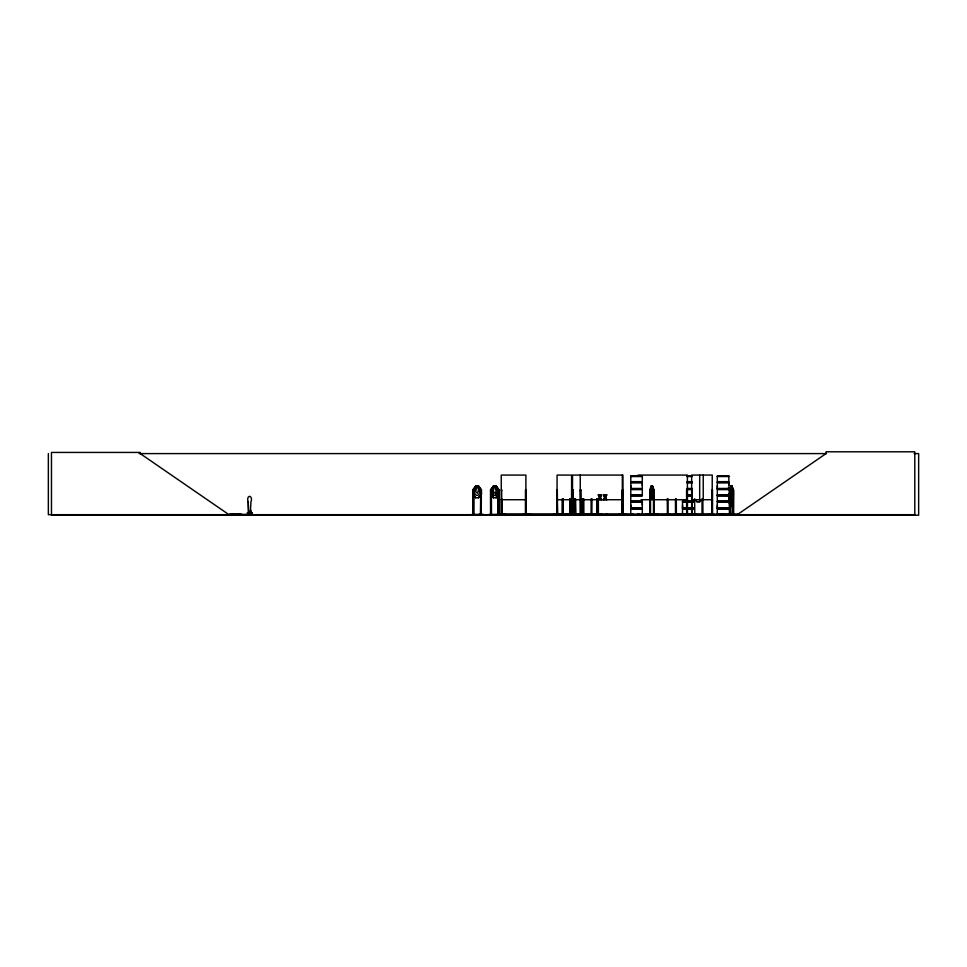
<?xml version="1.0" encoding="UTF-8"?>
<svg xmlns="http://www.w3.org/2000/svg" width="967" height="967" viewBox="0 0 967 967"><rect width="100%" height="100%" fill="white"/><g stroke="black" fill="none" stroke-linecap="round" stroke-linejoin="round"><path stroke-width="1.45" d="M630.786 507.844L630.786 502.175L642.306 502.175L642.293 507.844L630.786 507.844L630.798 505.016M630.786 488.456L630.786 482.799L642.306 482.799L642.293 488.456L630.786 488.456L630.798 485.627M642.293 505.016L642.293 502.175M642.293 485.627L642.293 482.799M694.052 507.844L682.521 507.844L682.533 505.016M728.634 507.844L717.309 507.844L717.321 505.016M728.84 488.456L717.309 488.456L717.321 485.627M728.828 482.799L728.828 485.627L728.84 482.799L717.309 482.799L717.309 488.456M650.175 489.846L650.187 514.674M653.523 489.846L653.487 514.686M731.282 501.897L731.088 496.144L730.037 498.356M731.282 495.322L731.983 498.368M730.133 498.38L730.859 495.6L730.145 492.638L731.112 494.995L731.874 492.59L731.983 498.392M250.38 513.501L250.924 501.631A3.082 1.898 -90 0 0 250.924 497.268A3.082 1.898 -90 0 0 248.241 497.268A3.082 1.898 -90 0 0 248.241 501.631L248.64 513.501L250.526 513.501M473.733 489.906L473.552 514.686M480.72 489.846L480.442 514.686M498.368 489.906L498.307 514.686M250.949 511.676L249.643 511.47L249.849 512.159M249.824 512.159C249.97 510.564 250.187 512.848 250.816 511.434M249.667 511.942L250.731 511.47M553.438 514.214L591.067 514.045M731.487 486.715C733.433 494.814 729.13 494.838 731.04 486.715L731.584 486.715M732.031 486.208L730.605 486.208L729.94 490.051L730.834 501.897M682.497 514.674L695.757 514.178M717.188 495.189L728.647 495.358M250.538 511.519L249.873 511.797M730.387 494.826L729.722 501.595L730.617 503.916L731.511 503.916L732.394 501.595L731.729 494.826M652.471 486.208L653.148 492.977L652.254 495.297L651.347 495.297L650.44 490.051L651.117 486.208L652.568 486.208M658.261 514.613L645.763 514.625L658.225 514.686M653.849 514.674L653.813 495.841M654.043 514.613L654.188 490.051L653.426 490.051M497.34 514.178L505.294 514.19L488.625 514.565M593.508 514.674L601.74 514.686M601.692 514.613L593.412 514.613M601.704 514.214L593.412 514.226M493.436 490.051L494.342 486.715L495.273 486.715L496.228 490.051M728.453 487.513L729.227 490.051L730.677 486.099M730.496 490.015L731.971 490.015L733.276 493.956L731.971 501.74L730.496 501.74L729.178 497.8L729.13 493.919L730.581 490.015L728.695 487.078M733.155 502.502L731.838 506.442L730.375 506.442L729.058 502.502L729.106 498.621L730.46 494.717L731.838 494.717L733.204 498.621L733.107 502.538L731.753 506.442M731.971 497.824L733.373 493.883L731.85 490.112L730.52 490.112L729.94 496.893L730.834 499.214L731.729 499.214L732.611 496.893L731.946 490.112M733.421 493.919L732.055 497.824L730.581 497.824M731.874 501.74L733.324 497.836M651.19 486.099C649.292 489.846 649.111 494.161 651.093 497.824L652.592 497.824M652.483 497.703L653.837 493.883L653.837 490.051L652.495 486.099M577.831 514.226L585.035 514.625L577.831 514.565M582.497 514.565L582.448 498.742M571.896 514.625L571.884 513.791M576.864 514.226L568.052 514.565L577.891 514.686M475.691 486.208L474.265 492.977L476.175 495.297L478.073 495.297L479.934 492.977L478.532 486.208L475.655 486.208L472.815 490.051L472.73 514.686M491.49 489.955L490.499 490.051L490.547 514.686M471.002 514.613L483.029 514.226M582.086 514.625L581.989 513.791M583.089 514.613L582.968 498.742L582.944 514.686M666.855 514.178L667.411 514.19M601.099 494.838L599.818 496.748L600.833 494.838L601.704 494.838L600.386 497.243L601.704 499.721M606.285 494.838L605.004 496.748L606.031 494.838L606.901 494.838L605.572 497.243L606.901 499.721M598.73 499.721L599.77 497.763L601.063 499.721M598.984 499.721L600.036 497.763M603.916 499.721L604.967 497.763L606.261 499.721M604.182 499.721L605.221 497.763M598.126 499.721L599.467 497.268L598.162 494.838L599.057 494.838L600.072 496.748M598.38 499.721L599.721 497.268L598.416 494.838M601.45 499.721L600.12 497.243L601.45 494.838M603.311 499.721L604.653 497.268L603.348 494.838L604.254 494.838L605.257 496.748M603.565 499.721L604.919 497.268L603.613 494.838M606.647 499.721L605.318 497.243L606.635 494.838M229.578 514.674L229.723 513.961L241.69 514.287M252.242 514.468L229.699 514.468L230.497 514.662M232.394 514.674L232.576 513.961M249.438 512.679L249.474 514.468M251.746 514.468L252.278 512.679L250.054 512.679L250.054 513.961M252.484 514.662L230.098 514.686M496.228 491.768L495.273 493.279L493.436 491.768M498.851 490.051L498.936 514.686L499.105 490.015L496.264 486.099L493.339 486.099L490.511 490.015L493.424 486.208L492.034 492.977L493.907 495.297L495.757 495.297L497.606 492.977L497.606 490.051L496.216 486.208L493.388 486.208M490.632 493.883L493.388 497.824L496.264 497.824L498.972 493.883M472.96 513.791L472.96 514.686L472.754 490.015L475.643 486.099L478.58 486.099L481.469 490.015L480.43 490.051M478.496 497.727L481.469 493.919L481.433 490.015L478.544 486.099M481.469 493.919L478.544 497.824L475.607 497.824L472.851 493.883M701.353 499.721L699.89 501.74L696.76 501.74L695.285 499.721M497.28 514.613L505.318 514.178M737.265 514.686L826.036 453.596L826.036 451.794L914.794 451.794L914.794 514.686L48.35 514.686L48.35 453.596M582.702 514.625L582.605 498.742M693.581 514.625L693.702 513.791M630.75 495.068L642.318 495.297M630.786 514.444L630.786 508.98L642.306 508.98L642.306 514.444L630.75 514.674M139.103 453.596L826.495 453.596M914.117 453.596L918.65 453.596L918.65 515.206L51.469 515.206L51.469 452.435L140.239 452.435L140.239 453.596L228.998 514.686M638.123 475.075L687.404 475.075L687.464 514.686L687.513 513.791M630.774 475.969L642.318 475.969M686.788 475.969L692.372 475.969M717.296 475.969L728.84 475.969M686.788 476.187L692.372 476.199M630.798 476.538L642.293 476.538M686.8 476.538L692.348 476.538M717.321 476.538L728.828 476.538M686.8 481.663L692.36 481.663M630.702 482.05L642.39 482.05M686.775 482.05L692.42 482.05M717.224 482.05L728.913 482.05M630.702 482.4L642.39 482.4M686.775 482.4L692.42 482.4M717.224 482.4L728.913 482.4M686.8 482.799L692.36 482.799M730.581 486.099L732.055 486.099L733.421 490.015L733.24 514.686L733.24 513.791M652.109 486.715L651.565 486.715C649.619 494.838 653.982 494.814 652.012 486.715M686.8 488.456L692.36 488.456M630.702 488.855L642.39 488.855M686.775 488.855L692.42 488.855M717.224 488.855L728.913 488.855M630.702 489.205L642.39 489.205M686.775 489.205L692.42 489.205M717.224 489.205L728.913 489.205M686.8 489.604L692.36 489.604M728.84 489.604L717.309 489.604L717.309 495.056L728.647 495.056L717.321 494.911M472.718 490.015L473.576 490.003M733.324 490.015L731.971 486.099M501.244 490.051L501.946 490.051M557.077 490.051L557.621 514.686M572.524 490.051L573.226 490.051M580.224 490.051L581.107 490.051M650.513 490.051L649.764 490.051L649.993 514.613M687.416 490.051L686.57 490.051L686.667 514.686M691.647 490.051L692.275 490.051L692.324 514.686M729.263 490.051L730.025 490.051M732.889 490.051L733.651 490.051L733.651 514.686M653.837 493.883L652.495 497.824L651.093 486.099L652.592 486.099L653.922 490.051L653.946 514.686M729.13 493.919L730.677 497.824M630.798 494.911L642.293 494.911L642.306 489.604L630.786 489.604L630.786 495.056L642.318 495.068M686.8 494.911L692.348 494.911L686.788 495.056M686.788 495.297L692.372 495.297M730.834 495.322L731.729 495.297L732.611 492.977L731.946 486.208M642.318 495.587L630.774 495.587L630.798 501.039L642.306 501.039M686.788 495.587L692.372 495.551M728.647 495.551L717.296 495.563L717.321 501.039L728.634 501.039M630.798 495.914L642.293 495.914M686.8 495.914L692.348 495.914M717.321 495.914L728.622 495.914M729.13 497.836L730.605 501.643L731.946 501.643M733.204 498.621L731.753 494.717M501.244 499.721L525.891 499.721M557.077 499.721L571.606 499.721M572.524 499.721L622.917 499.721M641.109 499.721L687.404 499.721M691.647 499.721L712.244 499.721M682.521 501.039L694.052 501.039M630.702 501.438L642.39 501.438M682.436 501.438L694.137 501.438M717.224 501.438L728.719 501.438M248.241 501.631L248.483 513.501M696.808 501.643L699.842 501.643M630.702 501.788L642.39 501.788M682.436 501.788L694.137 501.788M717.224 501.788L728.719 501.788M694.052 502.175L682.521 502.175L682.521 507.844M728.634 502.175L717.309 502.175L717.309 507.844M630.702 508.231L642.39 508.231M682.436 508.231L694.137 508.231M717.224 508.231L728.719 508.231M630.702 508.582L642.39 508.582M682.436 508.582L694.137 508.582M717.224 508.582L728.719 508.582M694.052 508.98L682.521 508.98L682.521 514.444M728.634 508.98L717.309 508.98L717.2 514.686L737.736 514.613M238.245 513.707L240.287 513.707M472.633 513.791L473.709 513.791M481.409 513.791L480.333 513.791L480.333 514.686M491.478 513.791L490.414 513.791L490.414 514.686M497.993 513.791L499.057 513.791M631.548 513.924L500.785 513.924L500.785 514.686M641.508 513.924L713.682 513.924L713.682 514.686M729.299 513.791L730.738 513.791M732.926 513.791L733.723 513.791M530.097 514.226L522.083 514.686M591.828 514.19L592.384 514.686M618.542 514.226L626.519 514.613M677.94 514.178L684.999 514.686M708.243 514.214L717.2 514.178M717.816 514.178L737.7 514.686M630.798 514.287L642.293 514.287M658.249 514.226L645.787 514.565M676.138 514.226L676.755 514.226L676.199 514.625M682.533 514.287L695.793 514.686M717.321 514.287L737.724 514.226M666.783 514.565L667.399 514.565L667.266 498.742M491.393 489.737L491.478 514.686M591.864 514.613L591.997 498.742M580.369 514.613L580.224 475.075M580.708 514.625L580.816 513.791M472.815 493.883L475.691 497.727M604.967 497.763L605.995 499.721M599.77 497.763L600.809 499.721M604 494.838L605.004 496.748M598.803 494.838L599.818 496.748M501.257 514.674L501.244 475.075L525.891 475.075L525.879 514.686M649.764 493.883L651.19 497.824M575.341 498.742L575.643 514.674M732.877 489.725L732.998 497.292M732.998 503.094L732.95 514.686M730.653 505.995L730.726 514.686M730.448 505.995L730.605 514.686M730.351 513.791L730.315 514.686M730.025 503.094L730.073 514.686M729.819 513.791L729.928 514.686M729.734 490.051L729.734 497.292M729.734 503.094L729.783 514.686M729.227 490.015L729.408 514.686M724.21 513.791L724.295 514.686M724.017 513.791L724.102 514.686M723.884 513.791L723.932 514.686M723.703 513.791L723.679 514.686M723.389 513.791L723.364 514.686M723.292 513.791L723.292 514.686M712.534 514.686L712.534 490.051L711.893 490.051L711.893 514.686M712.316 513.791L712.413 514.686M712.147 514.686L712.244 475.075L691.647 475.075L691.659 514.686M711.857 513.791L711.857 514.686M705.898 514.686L703.734 514.686M703.227 475.075L703.227 499.721M703.251 514.686L685.639 514.686M702.852 498.742L702.949 514.686M702.755 513.791L702.634 514.686M702.018 498.742L702.018 514.686L701.921 513.791M699.685 475.075L699.685 499.721M694.789 514.178L694.632 498.742M694.536 513.791L694.536 514.686M693.895 513.791L693.943 514.686M692.553 513.924L692.553 514.686M691.985 490.051L692.021 514.686M691.901 513.791L691.901 514.686M686.473 513.791L686.328 514.686M677.323 514.686L661.138 514.686M676.271 498.742L676.392 514.686M676.175 513.791L676.042 514.686M675.437 498.742L675.534 514.686M675.365 513.791L675.341 514.686M670.119 513.924L670.143 514.686M668.85 513.924L668.789 514.686M668.197 513.791L668.197 514.686M668.1 498.742L668.028 514.686M667.363 513.791L667.46 514.686M667.145 513.791L667.145 514.686M650.513 494.391L650.549 514.686M650.271 513.791L650.271 514.686M649.812 513.791L649.812 514.686M638.957 513.791L639.054 514.686M638.861 513.791L638.861 514.686M638.22 513.791L638.22 514.686M638.123 513.791L637.99 514.686M633.047 513.924L633.047 514.686M632.587 513.924L632.587 514.686M631.777 513.924L631.777 514.686M623.038 514.686L623.074 490.051L622.168 490.051L622.119 514.686M623.002 514.686L622.917 475.075L572.524 475.075L572.524 514.686M622.808 513.791L622.784 514.686M622.579 490.051L622.579 514.686M622.313 475.075L622.361 514.686M621.89 498.948L621.841 514.686M607.24 513.924L607.24 514.686M605.971 513.924L605.971 514.686M598.355 498.948L598.404 514.686M598.09 498.948L598.138 514.686M597.944 498.948L597.896 514.686M597.666 498.948L597.666 514.686M597.63 513.791L597.485 514.686L597.449 498.948M597.171 498.948L597.219 514.686M597.026 498.948L596.977 514.686M596.748 498.948L596.699 514.686M592.07 513.791L592.094 514.686M591.236 513.791L591.236 514.686M591.139 498.742L591.067 514.686M589.483 513.924L589.483 514.686M588.214 513.924L588.214 514.686M583.802 498.742L583.875 514.686M583.705 513.791L583.705 514.686M582.339 513.791L582.315 514.686M581.892 498.742L581.808 514.686M581.723 498.742L581.638 514.686M581.191 513.791L581.191 514.686M580.949 490.051L581.034 514.686M580.393 490.051L580.502 514.686M575.498 498.742L575.583 514.686M575.208 513.791L575.232 514.686M574.906 513.791L574.906 514.686M574.773 498.742L574.688 514.686M574.616 498.742L574.616 514.686M573.274 513.791L573.274 514.686L573.226 498.948M572.947 490.051L572.996 514.686M572.802 490.051L572.694 514.686M571.715 514.686L571.86 490.051L571.328 514.686M571.582 514.686L571.606 475.075L557.077 475.075L557.052 514.686M570.675 498.742L570.76 514.686M570.53 498.742L570.627 514.686M570.421 513.791L570.409 514.686M569.914 498.742L570.047 514.686M569.781 498.742L569.696 514.686M563.664 513.924L563.664 514.686M563.265 498.742L563.217 514.686M563.132 498.742L563.024 514.686L562.999 513.791M562.649 513.791L562.625 514.686M562.516 498.742L562.395 514.686L562.371 498.742M557.451 513.791L557.403 514.686L557.343 490.051M526.592 513.924L526.592 514.686M526.169 514.686L526.169 490.051L525.468 490.051L525.419 514.686M525.939 513.791L525.939 514.686M525.697 513.791L525.697 514.686M524.803 513.924L524.803 514.686M501.97 513.791L501.994 514.686L501.946 498.948M501.668 490.051L501.716 514.686M501.522 498.948L501.535 514.686M498.718 513.791L498.718 514.686M498.114 514.686L498.078 490.051L499.105 490.015L496.228 486.099L496.264 497.824M493.388 486.099L493.388 497.824M491.272 490.051L491.163 514.686M490.728 513.791L490.752 514.686M481.336 490.051L481.264 514.686M481.203 490.051L481.082 514.686M480.659 513.791L480.647 514.686M473.576 489.737L473.709 514.686M252.061 512.679L252.061 513.961L247.649 513.961L247.649 512.679M251.287 513.961L251.287 511.265L250.248 511.265L250.272 514.287M251.118 511.265L251.118 513.961M250.417 511.265L250.417 513.961M249.655 513.961L249.655 512.679L247.431 512.679L247.431 514.287M731.04 490.62C729.13 498.754 733.433 498.73 731.487 490.62L730.955 490.62M476.622 486.715L475.704 491.768L477.577 493.279L478.532 490.051L477.577 486.715L476.586 486.715M642.318 476.175L630.774 476.199L630.798 481.663L642.306 481.663L642.306 476.199M728.84 476.175L717.296 476.199L717.321 481.663L728.84 481.663L728.84 476.199"/></g></svg>
